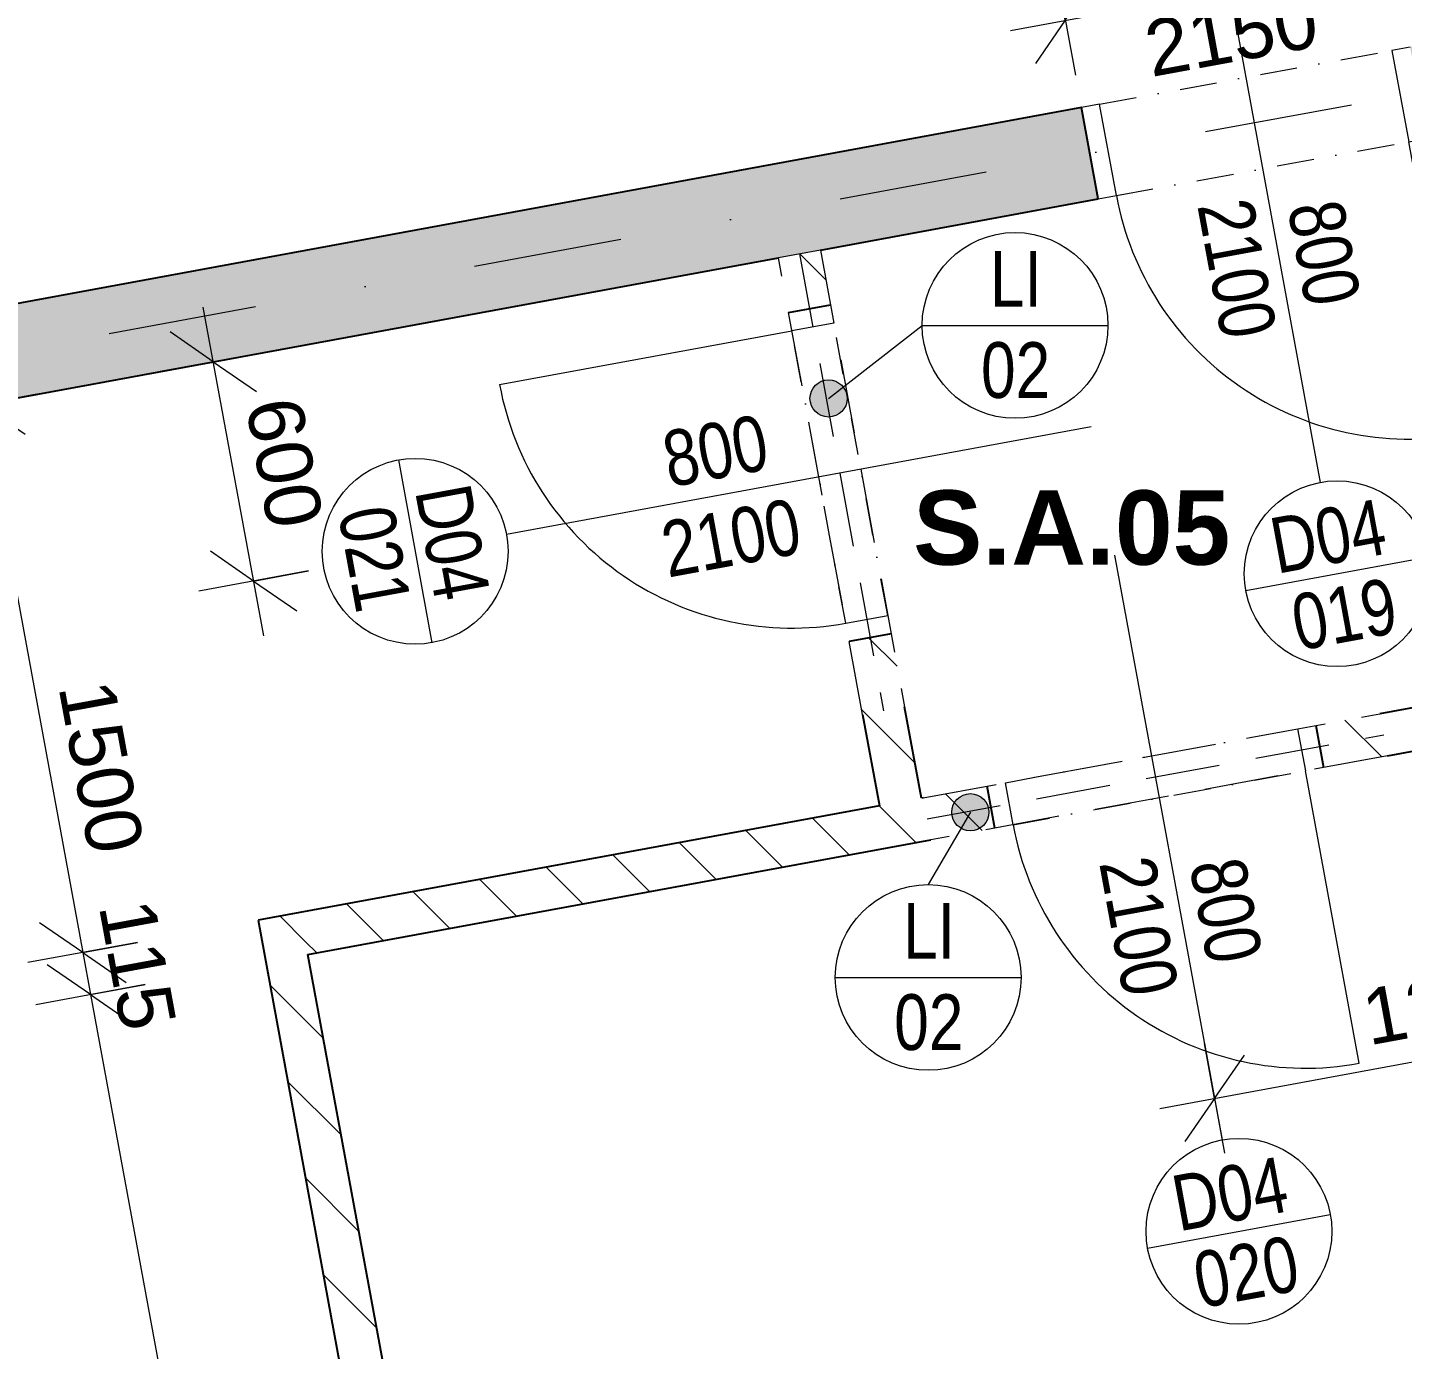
# Model space of a CAD drawing. Header units: millimetres. Extents: x -45523 to 44975, y -3459 to 74573.
# Drawn here: x 2716 to 6418, y 4772 to 8330 of the extents above; entities that cross this region are included whole.
import ezdxf

# ---------------------------------------------------------------- set-up
doc = ezdxf.new("R2010")
doc.units = ezdxf.units.MM
for name, pattern in [('HA_Dash_3mm-S1mm', [300, 200, -100]), ('HA_DashDot_10mm-S3mm', [1000, 400, -300, 0, -300]), ('HA_DashDot_2_2mm-S0_6mm', [220, 100, -60, 0, -60])]:
    doc.linetypes.add(name, pattern=pattern)
for name, color, linetype, lineweight in [('A-____-____-DIMS', 9, 'Continuous', 5), ('A-____-____-DIMS-100', 9, 'Continuous', 5), ('A-AREA-____-IDEN', 9, 'Continuous', 9), ('A-DOOR-____-IDEN', 9, 'Continuous', 9), ('A-DOOR-____-MCUT', 9, 'HA_DashDot_2_2mm-S0_6mm', 9), ('A-DOOR-____-OTLN', 9, 'Continuous', 9), ('A-DOOR-FRAM-MCUT', 9, 'Continuous', 9), ('A-GENM-____-HDLN', 9, 'HA_Dash_3mm-S1mm', 9), ('A-GENM-____-IDEN', 9, 'Continuous', 9), ('A-GENM-____-OTLN', 9, 'Continuous', 9), ('A-WALL-____-MCUT', 9, 'Continuous', 9), ('A-WALL-____-PATT', 9, 'Continuous', 25), ('I-WALL-____-MCUT', 9, 'Continuous', 25), ('S-GRID-____-OTLN', 9, 'Continuous', 5)]:
    doc.layers.add(name, color=color, linetype=linetype, lineweight=lineweight)
doc.styles.add('Arial_2', font='arial.ttf', dxfattribs={"height": 150})
doc.styles.add('Arial_3', font='arial.ttf', dxfattribs={"width": 0.8, "height": 150})
doc.styles.add('Arial_B', font='arialbd.ttf', dxfattribs={"height": 200})
doc.dimstyles.new('Inner_Dimensions', dxfattribs={"dimscale": 304.8, "dimtxt": 153.03891, "dimasz": 0.656168, "dimexe": 0.492126, "dimexo": 0.0625, "dimgap": 0.065617, "dimtad": 1, "dimdec": 0, "dimzin": 0, "dimdsep": 46, "dimtxsty": 'Arial_2', "dimblk1": 'OBLIQUE', "dimblk2": 'OBLIQUE', "dimsah": 1, "dimcen": 0.09, "dimdle": 0.492126, "dimazin": 0, "dimtfac": 1, "dimtdec": 4, "dimtix": 1, "dimtmove": 0, "dimatfit": 3, "dimfxl": 0.492126, "dimfxlon": 1, "dimtvp": 1, "dimtolj": 1, "dimtzin": 0, "dimlwd": 9, "dimlwe": 9, "dimarcsym": 2})
doc.dimstyles.new('Inner_Dimensions_1', dxfattribs={"dimscale": 304.8, "dimtxt": 153.03891, "dimasz": 0.656168, "dimexe": 0.492126, "dimexo": 0.0625, "dimgap": 0.065617, "dimtad": 1, "dimdec": 0, "dimzin": 0, "dimdsep": 46, "dimtxsty": 'Arial_2', "dimblk1": 'OBLIQUE', "dimblk2": 'OBLIQUE', "dimsah": 1, "dimcen": 0.09, "dimdle": 0.492126, "dimazin": 0, "dimtfac": 1, "dimtdec": 4, "dimtix": 1, "dimtmove": 1, "dimatfit": 3, "dimfxl": 0.492126, "dimfxlon": 1, "dimtvp": 1, "dimtolj": 1, "dimtzin": 0, "dimlwd": 9, "dimlwe": 9, "dimarcsym": 2})
doc.dimstyles.new('Inner_Dimensions_2', dxfattribs={"dimscale": 304.8, "dimtxt": 153.03891, "dimasz": 0.656168, "dimexe": 0.492126, "dimexo": 0.0625, "dimgap": 0.065617, "dimtad": 1, "dimdec": 0, "dimzin": 0, "dimdsep": 46, "dimtxsty": 'Arial_2', "dimblk1": 'OBLIQUE', "dimblk2": 'OBLIQUE', "dimsah": 1, "dimcen": 0.09, "dimdle": 0.492126, "dimazin": 0, "dimtfac": 1, "dimtdec": 4, "dimtix": 1, "dimtmove": 2, "dimatfit": 3, "dimfxl": 0.492126, "dimfxlon": 1, "dimtvp": 1, "dimtolj": 1, "dimtzin": 0, "dimlwd": 9, "dimlwe": 9, "dimarcsym": 2})
doc.dimstyles.new('Inner_Dimensions_3', dxfattribs={"dimscale": 304.8, "dimtxt": 153.03891, "dimasz": 0.656168, "dimexe": 0.492126, "dimexo": 0.0625, "dimgap": 0.065617, "dimtad": 1, "dimdec": 0, "dimzin": 0, "dimdsep": 46, "dimtxsty": 'Arial_2', "dimblk1": 'OBLIQUE', "dimblk2": 'OBLIQUE', "dimsah": 1, "dimcen": 0.09, "dimdle": 0.492126, "dimazin": 0, "dimtfac": 1, "dimtdec": 4, "dimtix": 1, "dimtmove": 0, "dimatfit": 3, "dimfxl": 0.492126, "dimfxlon": 1, "dimtvp": 1, "dimtolj": 1, "dimtzin": 0, "dimlwd": 9, "dimlwe": 9, "dimarcsym": 2})
pattern_1 = [(135, (0, 0), (-106.066, -106.066), [])]

# ---------------------------------------------------------------- blocks, each defined once
blk = doc.blocks.new('HA_DR_Single_Swing_Solid - In_800x2100_SKLEP-V9-1PP_GARAZ')
at = {"layer": 'A-DOOR-____-MCUT'}
for p, q in [((-400, 57.5), (400, 57.5)), ((-400, -57.5), (400, -57.5))]:
    blk.add_line(p, q, dxfattribs=at)
at = {"layer": 'A-DOOR-____-OTLN', "lineweight": 5}
blk.add_line((400, 857.5), (400, 57.5), dxfattribs=at)
blk.add_arc((400, 57.5), 800, 90, 180, dxfattribs=at)
at = {"layer": 'A-DOOR-FRAM-MCUT'}
for p, q in [((-400, 57.5), (-400, -57.5)), ((400, -57.5), (400, 57.5))]:
    blk.add_line(p, q, dxfattribs=at)
blk = doc.blocks.new('HA_DR_Single_Swing_Solid - In_800x2100_SKLEP-2273965-1PP_GARAZ')
at = {"layer": 'A-DOOR-____-MCUT'}
for p, q in [((-400, 57.5), (400, 57.5)), ((-400, -57.5), (400, -57.5))]:
    blk.add_line(p, q, dxfattribs=at)
at = {"layer": 'A-DOOR-____-OTLN', "lineweight": 5}
blk.add_line((400, -857.5), (400, -57.5), dxfattribs=at)
blk.add_arc((400, -57.5), 800, 180, 270, dxfattribs=at)
at = {"layer": 'A-DOOR-FRAM-MCUT'}
for p, q in [((-400, -57.5), (-400, 57.5)), ((400, 57.5), (400, -57.5))]:
    blk.add_line(p, q, dxfattribs=at)
blk = doc.blocks.new('HA_DR_Single_Swing_Solid - In_800x2100_SKLEP-2273967-1PP_GARAZ')
at = {"layer": 'A-DOOR-____-MCUT'}
for p, q in [((-400, 125), (400, 125)), ((-400, -125), (400, -125))]:
    blk.add_line(p, q, dxfattribs=at)
at = {"layer": 'A-DOOR-____-OTLN', "lineweight": 5}
blk.add_line((400, -925), (400, -125), dxfattribs=at)
blk.add_arc((400, -125), 800, 180, 270, dxfattribs=at)
at = {"layer": 'A-DOOR-FRAM-MCUT'}
for p, q in [((-400, 125), (-450, 125)), ((-400, -125), (-400, 125)), ((450, 125), (400, 125)), ((400, 125), (400, -125)), ((-450, -125), (-400, -125)), ((400, -125), (450, -125))]:
    blk.add_line(p, q, dxfattribs=at)
blk = doc.blocks.new('TB_Porotherm KP11_5_1250mm - TB_Porotherm KP11_5_1250mm-2113159-1PP_GARAZ')
at = {"layer": 'A-GENM-____-HDLN'}
for p, q in [((-625, 57.5), (625, 57.5)), ((-625, 0), (625, 0)), ((625, -57.5), (-625, -57.5))]:
    blk.add_line(p, q, dxfattribs=at)
blk = doc.blocks.new('HA_TAG_Door_TypeMark_wDimensions - Scale100_Right with Bouble-921054-1PP_GARAZ')
at = {"layer": 'A-DOOR-____-IDEN'}
for p, q in [((0, 5), (0, -11)), ((-2.5, -13.5), (2.5, -13.5))]:
    blk.add_line(p, q, dxfattribs=at)
blk.add_circle((0, -13.5), 2.5, dxfattribs=at)
blk = doc.blocks.new('DIMBLOCK304-1PP_GARAZ')
at = {"layer": 'A-____-____-DIMS-100', "lineweight": 9}
for p, q in [((2378.5, 7637.1), (2396.6, 7538.8)), ((2548.4, 7561.1), (2432, 7641.3)), ((2695.9, 7588.2), (2400.9, 7533.9)), ((2548.4, 7561.1), (2695.9, 7588.2)), ((2548.4, 7561.1), (2593.6, 7315.2)), ((2548.4, 7561.1), (2664.8, 7480.8)), ((2396.6, 7538.8), (2571, 7438.1)), ((2593.6, 7315.2), (2477.2, 7395.5)), ((2741.2, 7342.4), (2446.1, 7288.1)), ((2593.6, 7315.2), (2741.2, 7342.4)), ((2593.6, 7315.2), (2710.1, 7235))]:
    blk.add_line(p, q, dxfattribs=at)
at = {"layer": 'A-____-____-DIMS-100', "color": 0, "lineweight": 9, "insert": (2391.6, 7991.5), "char_height": 150, "width": 415.324, "attachment_point": 1, "rotation": 280.4271, "line_spacing_factor": 0.941778, "style": 'Arial_2'}
blk.add_mtext('250', dxfattribs=at)
blk = doc.blocks.new('_Oblique')
at = {"color": 0, "linetype": 'ByBlock', "lineweight": -2}
blk.add_line((-0.5, -0.5), (0.5, 0.5), dxfattribs=at)
blk = doc.blocks.new('DIMBLOCK305-1PP_GARAZ')
at = {"layer": 'A-____-____-DIMS-100', "lineweight": 9}
for p, q in [((2593.6, 7315.2), (2477.2, 7395.5)), ((2741.2, 7342.4), (2446.1, 7288.1)), ((2593.6, 7315.2), (2741.2, 7342.4)), ((2593.6, 7315.2), (2865.1, 5840)), ((2593.6, 7315.2), (2710.1, 7235)), ((2865.1, 5840), (2748.7, 5920.2)), ((3012.6, 5867.1), (2717.6, 5812.8)), ((2865.1, 5840), (3012.6, 5867.1)), ((2865.1, 5840), (2981.6, 5759.7))]:
    blk.add_line(p, q, dxfattribs=at)
at = {"layer": 'A-____-____-DIMS-100', "color": 0, "lineweight": 9, "insert": (2946.8, 6582.6), "char_height": 150, "width": 553.765, "attachment_point": 1, "rotation": 280.4271, "line_spacing_factor": 0.941778, "style": 'Arial_2'}
blk.add_mtext('1500', dxfattribs=at)
blk = doc.blocks.new('DIMBLOCK306-1PP_GARAZ')
at = {"layer": 'A-____-____-DIMS-100', "lineweight": 9}
for p, q in [((2865.1, 5840), (2748.7, 5920.2)), ((3012.6, 5867.1), (2717.6, 5812.8)), ((2865.1, 5840), (3012.6, 5867.1)), ((2865.1, 5840), (2885.9, 5726.9)), ((2865.1, 5840), (2981.6, 5759.7)), ((2885.9, 5726.9), (2769.5, 5807.1)), ((3033.5, 5754), (2738.4, 5699.7)), ((2885.9, 5726.9), (3033.5, 5754)), ((2885.9, 5726.9), (3002.4, 5646.6))]:
    blk.add_line(p, q, dxfattribs=at)
at = {"layer": 'A-____-____-DIMS-100', "color": 0, "lineweight": 9, "insert": (3055.4, 5992.5), "char_height": 150, "width": 415.324, "attachment_point": 1, "rotation": 280.4271, "line_spacing_factor": 0.941778, "style": 'Arial_2'}
blk.add_mtext('115', dxfattribs=at)
blk = doc.blocks.new('DIMBLOCK307-1PP_GARAZ')
at = {"layer": 'A-____-____-DIMS-100', "lineweight": 9}
for p, q in [((2885.9, 5726.9), (2769.5, 5807.1)), ((3033.5, 5754), (2738.4, 5699.7)), ((2885.9, 5726.9), (3033.5, 5754)), ((2885.9, 5726.9), (3839.7, 543.9)), ((2885.9, 5726.9), (3002.4, 5646.6)), ((3812.6, 691.4), (3696.1, 771.7)), ((3960.1, 718.6), (3665.1, 664.3)), ((3812.6, 691.4), (3960.1, 718.6)), ((3812.6, 691.4), (3929, 611.2))]:
    blk.add_line(p, q, dxfattribs=at)
at = {"layer": 'A-____-____-DIMS-100', "color": 0, "lineweight": 9, "insert": (3518.7, 3474.9), "char_height": 150, "width": 553.765, "attachment_point": 1, "rotation": 280.4271, "line_spacing_factor": 0.941778, "style": 'Arial_2'}
blk.add_mtext('5120', dxfattribs=at)
blk = doc.blocks.new('HA_TAG_GM_Products - Generic-588599-1PP_GARAZ')
at = {"layer": 'A-GENM-____-IDEN'}
blk.add_line((-2.5, 0), (2.5, 0), dxfattribs=at)
blk.add_circle((0, 0), 2.5, dxfattribs=at)
blk = doc.blocks.new('DIMBLOCK520-1PP_GARAZ')
at = {"layer": 'A-____-____-DIMS-100', "lineweight": 9}
for p, q in [((3352.2, 6692.2), (3189.3, 7577.3)), ((3216.5, 7429.8), (3100, 7510.1)), ((3068.9, 7402.7), (3364, 7457)), ((3216.5, 7429.8), (3068.9, 7402.7)), ((3216.5, 7429.8), (3332.9, 7349.6)), ((3325, 6839.7), (3208.6, 6920)), ((3472.6, 6866.9), (3177.5, 6812.6)), ((3325, 6839.7), (3472.6, 6866.9)), ((3325, 6839.7), (3441.5, 6759.5))]:
    blk.add_line(p, q, dxfattribs=at)
at = {"layer": 'A-____-____-DIMS-100', "color": 0, "lineweight": 9, "insert": (3450.6, 7343.8), "char_height": 150, "width": 415.324, "attachment_point": 1, "rotation": 280.4271, "line_spacing_factor": 0.941778, "style": 'Arial_2'}
blk.add_mtext('600', dxfattribs=at)
blk = doc.blocks.new('DIMBLOCK521-1PP_GARAZ')
at = {"layer": 'A-____-____-DIMS-100', "lineweight": 9}
for p, q in [((7064.8, 5812.1), (7119.1, 5517.1)), ((7091.9, 5664.6), (7064.8, 5812.1)), ((7091.9, 5664.6), (7172.2, 5781.1)), ((5764.2, 5420.3), (7239.4, 5691.8)), ((7091.9, 5664.6), (7011.7, 5548.2)), ((5884.6, 5595), (5938.9, 5299.9)), ((5911.7, 5447.4), (5884.6, 5595)), ((5911.7, 5447.4), (5992, 5563.9)), ((5911.7, 5447.4), (5831.5, 5331))]:
    blk.add_line(p, q, dxfattribs=at)
at = {"layer": 'A-____-____-DIMS-100', "color": 0, "lineweight": 9, "insert": (6299.9, 5737.2), "char_height": 150, "width": 553.765, "attachment_point": 1, "rotation": 10.4271, "line_spacing_factor": 0.941778, "style": 'Arial_2'}
blk.add_mtext('1200', dxfattribs=at)
blk = doc.blocks.new('DIMBLOCK522-1PP_GARAZ')
at = {"layer": 'A-____-____-DIMS-100', "lineweight": 9}
for p, q in [((6367.9, 8659.4), (6422.2, 8364.4)), ((6395.1, 8511.9), (6367.9, 8659.4)), ((6395.1, 8511.9), (6475.3, 8628.4)), ((5362.4, 8321.9), (6395.1, 8511.9)), ((5482.8, 8496.5), (5537.1, 8201.5)), ((5509.9, 8349), (5482.8, 8496.5)), ((6395.1, 8511.9), (6314.8, 8395.5)), ((5509.9, 8349), (5590.2, 8465.5)), ((5509.9, 8349), (5429.7, 8232.6))]:
    blk.add_line(p, q, dxfattribs=at)
at = {"layer": 'A-____-____-DIMS-100', "color": 0, "lineweight": 9, "insert": (5743.5, 8610.3), "char_height": 150, "width": 415.324, "attachment_point": 1, "rotation": 10.4271, "line_spacing_factor": 0.941778, "style": 'Arial_2'}
blk.add_mtext('900', dxfattribs=at)

msp = doc.modelspace()

# ---------------------------------------------------------------- hatches: boundary and pattern name
at = {"layer": 'A-GENM-____-IDEN'}
h = msp.add_hatch(color=256, dxfattribs=at)
edge = h.paths.add_edge_path()
edge.add_arc((4872.7, 7331.2), 50, 0, 360)
h = msp.add_hatch(color=256, dxfattribs=at)
edge = h.paths.add_edge_path()
edge.add_arc((5254.5, 6217.6), 50, 0, 360)
at = {"layer": 'A-WALL-____-PATT', "lineweight": 9}
h = msp.add_hatch(color=256, dxfattribs=at)
h.paths.add_polyline_path([(-1227, 6612.1), (5598.4, 7868.2), (5553.2, 8114), (-1272.2, 6858)])
h.paths.add_polyline_path([(6483.6, 8031), (6749.1, 8079.9), (6703.9, 8325.8), (6438.3, 8276.9)])
at = {"layer": 'A-WALL-____-PATT', "lineweight": 5}
h = msp.add_hatch(dxfattribs=at)
h.set_pattern_fill('FP_2', color=256, style=0, pattern_type=2)
h.set_pattern_definition(pattern_1)
h.paths.add_polyline_path([(5009.4, 6234.6), (5122.5, 6255.4), (5041, 6698), (4927.9, 6677.1)])
h.paths.add_polyline_path([(4765, 7562.3), (4878.1, 7583.1), (4851, 7730.6), (4737.9, 7709.8)])
h = msp.add_hatch(dxfattribs=at)
h.set_pattern_fill('FP_2', color=256, style=0, pattern_type=2)
h.set_pattern_definition(pattern_1)
h.paths.add_polyline_path([(3471.4, 5834.6), (5320.3, 6174.9), (5299.5, 6288), (3450.5, 5947.7)])
h.paths.add_polyline_path([(6205.4, 6337.7), (6943.1, 6473.5), (6922.2, 6586.6), (6184.6, 6450.8)])
h = msp.add_hatch(dxfattribs=at)
h.set_pattern_fill('FP_2', color=256, style=0, pattern_type=2)
h.set_pattern_definition(pattern_1)
h.paths.add_polyline_path([(4284.9, 778.4), (4398, 799.2), (3450.5, 5947.7), (3337.4, 5926.9)])

# ---------------------------------------------------------------- linework, layer by layer
at = {"layer": 'A-GENM-____-IDEN'}
for p, q in [((4872.7, 7331.2), (5124.7, 7527.8)), ((5254.5, 6217.6), (5140.9, 6023))]:
    msp.add_line(p, q, dxfattribs=at)
for centre in [(4872.7, 7331.2), (5254.5, 6217.6)]:
    msp.add_circle(centre, 50, dxfattribs=at)
at = {"layer": 'A-WALL-____-MCUT'}
msp.add_line((4851, 7730.6), (4737.9, 7709.8), dxfattribs=at)
at = {"layer": 'I-WALL-____-MCUT'}
for p, q in [((5553.2, 8114), (-1272.2, 6858)), ((5598.4, 7868.2), (5553.2, 8114)), ((4851, 7730.6), (5598.4, 7868.2)), ((-1227, 6612.1), (4737.9, 7709.8)), ((4765, 7562.3), (4878.1, 7583.1)), ((5041, 6698), (4927.9, 6677.1)), ((6922.2, 6586.6), (6356.8, 6482.5)), ((4964.1, 6480.4), (5009.4, 6234.6)), ((5122.5, 6255.4), (5077.2, 6501.2)), ((6184.6, 6450.8), (6205.4, 6337.7)), ((6377.6, 6369.4), (6943.1, 6473.5)), ((5127.3, 6256.3), (5122.5, 6255.4)), ((5320.3, 6174.9), (5299.5, 6288)), ((5009.4, 6234.6), (3337.4, 5926.9)), ((3471.4, 5834.6), (5148.1, 6143.2)), ((3337.4, 5926.9), (4284.9, 778.4)), ((4398, 799.2), (3471.4, 5834.6))]:
    msp.add_line(p, q, dxfattribs=at)
at = {"layer": 'S-GRID-____-OTLN', "linetype": 'HA_DashDot_10mm-S3mm', "lineweight": 9}
msp.add_line((23001.5, 11197.8), (-4917.8, 6060), dxfattribs=at)

# ---------------------------------------------------------------- block references
at = {"layer": 'A-DOOR-____-IDEN'}
for p, xscale, yscale, zscale, rotation in [((5997.3, 8187.2), 99.99999999999991, 99.99999999999991, 99.99999999999991, 10.42708866108227), ((5087.6, 7164.1), 99.99999999999993, 99.99999999999993, 99.99999999999993, 280.427088661082), ((5733.2, 6417.4), 99.99999999999991, 99.99999999999991, 99.99999999999991, 10.42708866108227)]:
    msp.add_blockref('HA_TAG_Door_TypeMark_wDimensions - Scale100_Right with Bouble-921054-1PP_GARAZ', p, dxfattribs=dict(at, xscale=xscale, yscale=yscale, zscale=zscale, rotation=rotation))
at = {"layer": 'A-DOOR-____-OTLN'}
for name, p, rotation in [('HA_DR_Single_Swing_Solid - In_800x2100_SKLEP-2273967-1PP_GARAZ', (6018.4, 8072.5), 10.4270886610822), ('HA_DR_Single_Swing_Solid - In_800x2100_SKLEP-V9-1PP_GARAZ', (4903, 7130.1), 100.4270886610821), ('HA_DR_Single_Swing_Solid - In_800x2100_SKLEP-2273965-1PP_GARAZ', (5752.5, 6312.9), 10.4270886610822)]:
    msp.add_blockref(name, p, dxfattribs=dict(at, rotation=rotation))
at = {"layer": 'A-GENM-____-IDEN', "xscale": 99.99999999999993, "yscale": 99.99999999999993, "zscale": 99.99999999999993}
for p in [(5374.7, 7527.8), (5140.9, 5773)]:
    msp.add_blockref('HA_TAG_GM_Products - Generic-588599-1PP_GARAZ', p, dxfattribs=at)
at = {"layer": 'A-GENM-____-OTLN'}
for p, rotation in [((4907.6, 7105.5), 280.4270886610821), ((5752.5, 6312.9), 10.4270886610821)]:
    msp.add_blockref('TB_Porotherm KP11_5_1250mm - TB_Porotherm KP11_5_1250mm-2113159-1PP_GARAZ', p, dxfattribs=dict(at, rotation=rotation))

# ---------------------------------------------------------------- texts
at = {"layer": 'A-AREA-____-IDEN', "lineweight": 5, "insert": (5100.3, 7083.7), "char_height": 200, "width": 1058.227, "attachment_point": 1, "style": 'Arial_B'}
msp.add_mtext('S.A.05', dxfattribs=at)
at = {"layer": 'A-DOOR-____-IDEN', "lineweight": 5, "char_height": 150, "attachment_point": 1}
for s, insert, width, rotation, style in [('2150', (5714.3, 8343.6), 577.215, 10.4271, 'Arial_2'), ('2100', (6012.6, 7877.8), 461.772, 280.4271, 'Arial_3'), ('800', (6255.4, 7874), 346.329, 280.4271, 'Arial_3'), ('800', (4417, 7239.2), 346.329, 10.4271, 'Arial_3'), ('D04', (3906.8, 7109), 378.396, 280.4271, 'Arial_3'), ('021', (3699.7, 7051.5), 346.329, 280.4271, 'Arial_3'), ('2100', (4413.3, 6996.4), 461.772, 10.4271, 'Arial_3'), ('D04', (6052.4, 7006.5), 378.396, 10.4271, 'Arial_3'), ('019', (6109.8, 6799.4), 346.329, 10.4271, 'Arial_3'), ('2100', (5748.5, 6108), 461.772, 280.4271, 'Arial_3'), ('800', (5991.3, 6104.2), 346.329, 280.4271, 'Arial_3'), ('D04', (5788.3, 5236.7), 378.396, 10.4271, 'Arial_3'), ('020', (5845.8, 5029.6), 346.329, 10.4271, 'Arial_3')]:
    msp.add_mtext(s, dxfattribs=dict(at, insert=insert, width=width, rotation=rotation, style=style))
at = {"layer": 'A-GENM-____-IDEN', "lineweight": 5, "char_height": 150, "attachment_point": 1, "style": 'Arial_3'}
for s, insert, width in [('LI', (5307.1, 7728.1), 173.164), ('02', (5283.1, 7482.6), 230.886), ('LI', (5073.3, 5973.2), 173.164), ('02', (5049.3, 5727.7), 230.886)]:
    msp.add_mtext(s, dxfattribs=dict(at, insert=insert, width=width))

# ---------------------------------------------------------------- dimensions: what is measured, and where the dimension line sits
at = {"layer": 'A-____-____-DIMS', "lineweight": 9}
for base, p1, p2, angle, dimstyle, override, picture, middle in [((6395.1, 8511.9), (5482.8, 8496.5), (6367.9, 8659.4), 10.4271, 'Inner_Dimensions_3', {"dimpost": '<>', "dimfxl": 900}, 'DIMBLOCK522-1PP_GARAZ', (5935, 8525.5)), ((3216.5, 7429.8), (3472.6, 6866.9), (3068.9, 7402.7), 280.4271, 'Inner_Dimensions_3', {"dimpost": '<>', "dimfxl": 670.820393}, 'DIMBLOCK520-1PP_GARAZ', (3365.7, 7152.3)), ((2885.9, 5726.9), (3012.6, 5867.1), (3033.5, 5754), 280.4271, 'Inner_Dimensions', {"dimpost": '<>', "dimfxl": 115}, 'DIMBLOCK306-1PP_GARAZ', (2970.5, 5800.9)), ((3812.6, 691.4), (3033.5, 5754), (3960.1, 718.6), 280.4271, 'Inner_Dimensions', {"dimpost": '<>', "dimfxl": 5120}, 'DIMBLOCK307-1PP_GARAZ', (3444.2, 3226.6))]:
    dim = msp.add_linear_dim(base=base, p1=p1, p2=p2, angle=angle, dimstyle=dimstyle, override=override, dxfattribs=at)
    dim.commit()
    dim.dimension.update_dxf_attribs({"geometry": picture, "text_midpoint": middle})
for base, p1, p2, angle, dimstyle, override, picture, middle, turn in [((2593.6, 7315.2), (2695.9, 7588.2), (2741.2, 7342.4), 280.4271, 'Inner_Dimensions_1', {"dimpost": '<>', "dimfxl": 250}, 'DIMBLOCK304-1PP_GARAZ', (2330.9, 7769.1), 280.4271), ((2865.1, 5840), (2741.2, 7342.4), (3012.6, 5867.1), 280.4271, 'Inner_Dimensions_2', {"dimpost": '<>', "dimfxl": 1500}, 'DIMBLOCK305-1PP_GARAZ', (2898.6, 6292.1), 280.4271), ((7091.9, 5664.6), (5884.6, 5595), (7064.8, 5812.1), 10.4271, 'Inner_Dimensions_2', {"dimpost": '<>', "dimfxl": 1200}, 'DIMBLOCK521-1PP_GARAZ', (6590.3, 5689), 10.4271)]:
    dim = msp.add_linear_dim(base=base, p1=p1, p2=p2, angle=angle, dimstyle=dimstyle, override=override, dxfattribs=at)
    dim.commit()
    dim.dimension.update_dxf_attribs({"geometry": picture, "text_midpoint": middle, "dimtype": 160, "text_rotation": turn})

doc.saveas('drawing.dxf')
